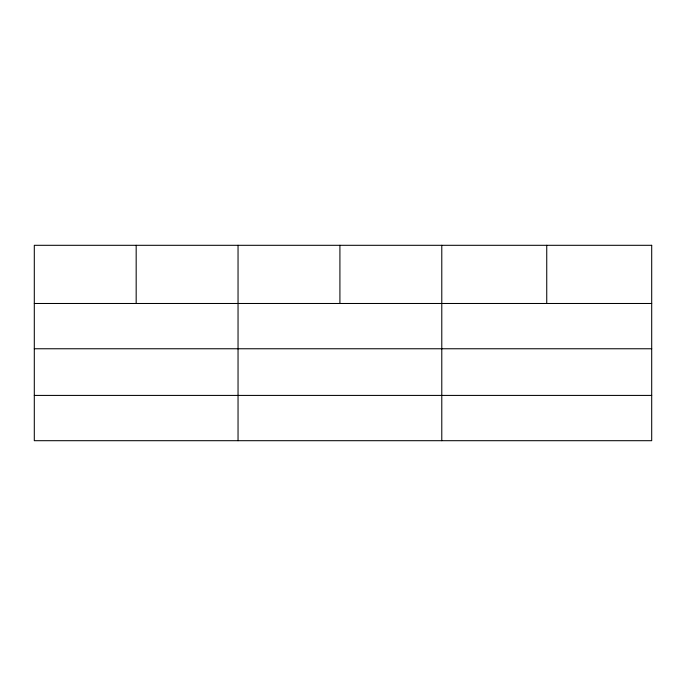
<?xml version="1.0" encoding="UTF-8"?>
<svg xmlns="http://www.w3.org/2000/svg" width="686" height="686" viewBox="0 0 686 686"><rect width="100%" height="100%" fill="white"/><g stroke="black" fill="none" stroke-linecap="round" stroke-linejoin="round"><path stroke-width="1.03" d="M34.3 303.486L651.7 303.486M34.3 348.762L651.7 348.762M34.3 395.419L651.7 395.419M546.742 245.305L546.742 303.486M441.784 245.305L441.784 440.695M339.913 245.305L339.913 303.486M238.042 245.305L238.042 440.695M136.171 245.305L136.171 303.486M651.7 245.305L34.3 245.305L34.3 440.695L651.7 440.695L651.7 245.305"/></g></svg>
